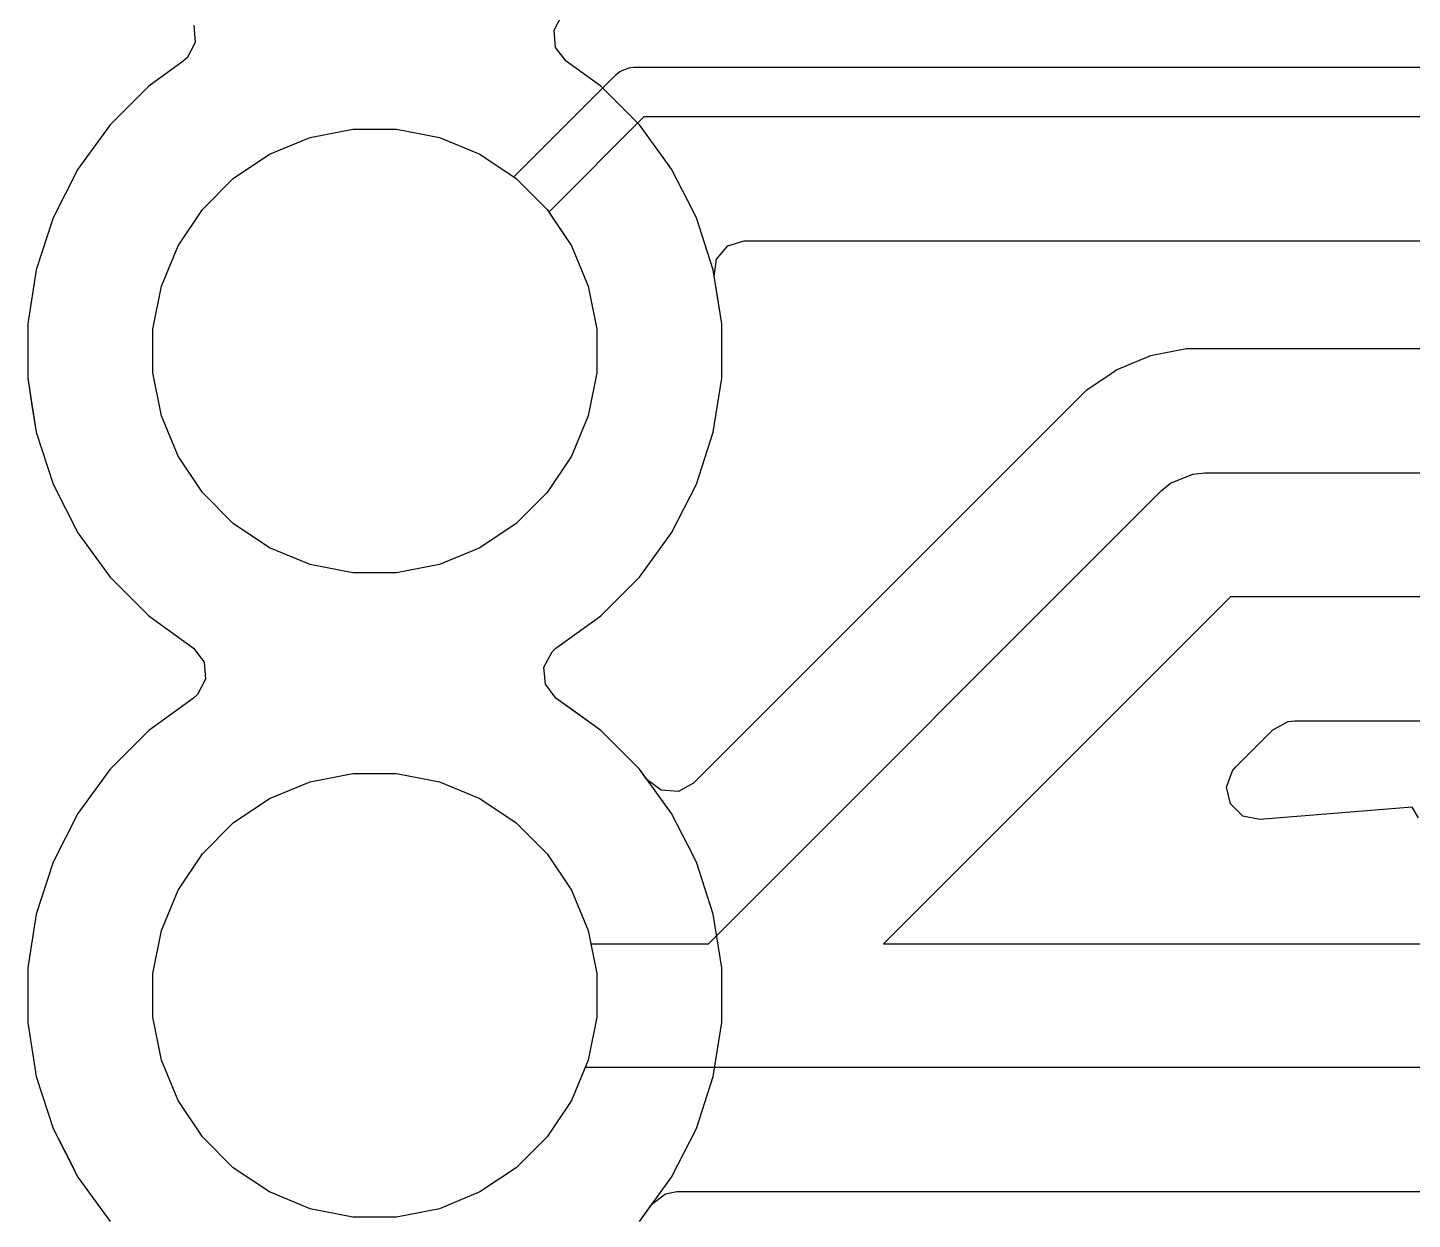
# Model space of a CAD drawing. Header units: inches. Extents: x 6.57 to 9.79, y -8.72 to -3.17.
# Drawn here: x 7.4468 to 7.6668, y -8.5182 to -8.3289 of the extents above; entities that cross this region are included whole.
import ezdxf

# ---------------------------------------------------------------- set-up
doc = ezdxf.new("R2010")
doc.units = ezdxf.units.IN
doc.header["$MEASUREMENT"] = 0
doc.layers.add('In1.Cu', color=91, linetype='CONTINUOUS', true_color=0x7fc87f)

msp = doc.modelspace()

# ---------------------------------------------------------------- linework, layer by layer
at = {"layer": 'In1.Cu', "linetype": 'CONTINUOUS'}
for p, q in [((7.47322, -8.32848), (7.47346, -8.33122)), ((7.47322, -8.32848), (7.47346, -8.33122)), ((7.47322, -8.32848), (7.47346, -8.33122)), ((7.47322, -8.32848), (7.47346, -8.33122)), ((7.53047, -8.32928), (7.53176, -8.32685)), ((7.53047, -8.32928), (7.53176, -8.32685)), ((7.53047, -8.32928), (7.53176, -8.32685)), ((7.53071, -8.33202), (7.53047, -8.32928)), ((7.53071, -8.33202), (7.53047, -8.32928)), ((7.53071, -8.33202), (7.53047, -8.32928)), ((7.47346, -8.33122), (7.47217, -8.33365)), ((7.47346, -8.33122), (7.47217, -8.33365)), ((7.47346, -8.33122), (7.47217, -8.33365)), ((7.47346, -8.33122), (7.47217, -8.33365)), ((7.53239, -8.3342), (7.53071, -8.33202)), ((7.53239, -8.3342), (7.53071, -8.33202)), ((7.53239, -8.3342), (7.53071, -8.33202)), ((7.47154, -8.3342), (7.46605, -8.33819)), ((7.47154, -8.3342), (7.46605, -8.33819)), ((7.47154, -8.3342), (7.46605, -8.33819)), ((7.47154, -8.3342), (7.46605, -8.33819)), ((7.47217, -8.33365), (7.47154, -8.3342)), ((7.47217, -8.33365), (7.47154, -8.3342)), ((7.47217, -8.33365), (7.47154, -8.3342)), ((7.47217, -8.33365), (7.47154, -8.3342)), ((7.53789, -8.33819), (7.53239, -8.3342)), ((7.53789, -8.33819), (7.53239, -8.3342)), ((7.53789, -8.33819), (7.53239, -8.3342)), ((7.52405, -8.3526), (7.54032, -8.33632)), ((7.54032, -8.33632), (7.54092, -8.33584)), ((7.54092, -8.33584), (7.54234, -8.33525)), ((7.54234, -8.33525), (7.54311, -8.33517)), ((7.54311, -8.33517), (7.79013, -8.33517)), ((7.46605, -8.33819), (7.45991, -8.34433)), ((7.46605, -8.33819), (7.45991, -8.34433)), ((7.46605, -8.33819), (7.45991, -8.34433)), ((7.46605, -8.33819), (7.45991, -8.34433)), ((7.46605, -8.33819), (7.46605, -8.33819)), ((7.46605, -8.33819), (7.46605, -8.33819)), ((7.46605, -8.33819), (7.46605, -8.33819)), ((7.46605, -8.33819), (7.46605, -8.33819)), ((7.54402, -8.34433), (7.53789, -8.33819)), ((7.53789, -8.33819), (7.53789, -8.33819)), ((7.54402, -8.34433), (7.53789, -8.33819)), ((7.53789, -8.33819), (7.53789, -8.33819)), ((7.54402, -8.34433), (7.53789, -8.33819)), ((7.53789, -8.33819), (7.53789, -8.33819)), ((7.54474, -8.34305), (7.52962, -8.35817)), ((7.79176, -8.34305), (7.54474, -8.34305)), ((7.45991, -8.34433), (7.45481, -8.35135)), ((7.45991, -8.34433), (7.45481, -8.35135)), ((7.45991, -8.34433), (7.45481, -8.35135)), ((7.45991, -8.34433), (7.45481, -8.35135)), ((7.45991, -8.34433), (7.45991, -8.34433)), ((7.45991, -8.34433), (7.45991, -8.34433)), ((7.45991, -8.34433), (7.45991, -8.34433)), ((7.45991, -8.34433), (7.45991, -8.34433)), ((7.49168, -8.34634), (7.49849, -8.34499)), ((7.49168, -8.34634), (7.49849, -8.34499)), ((7.49168, -8.34634), (7.49849, -8.34499)), ((7.49168, -8.34634), (7.49849, -8.34499)), ((7.49849, -8.34499), (7.50544, -8.34499)), ((7.49849, -8.34499), (7.50544, -8.34499)), ((7.49849, -8.34499), (7.50544, -8.34499)), ((7.49849, -8.34499), (7.50544, -8.34499)), ((7.50544, -8.34499), (7.51225, -8.34634)), ((7.50544, -8.34499), (7.51225, -8.34634)), ((7.50544, -8.34499), (7.51225, -8.34634)), ((7.50544, -8.34499), (7.51225, -8.34634)), ((7.54847, -8.35045), (7.54402, -8.34433)), ((7.54402, -8.34433), (7.54402, -8.34433)), ((7.54847, -8.35045), (7.54402, -8.34433)), ((7.54402, -8.34433), (7.54402, -8.34433)), ((7.54847, -8.35045), (7.54402, -8.34433)), ((7.54402, -8.34433), (7.54402, -8.34433)), ((7.48526, -8.349), (7.49168, -8.34634)), ((7.48526, -8.349), (7.49168, -8.34634)), ((7.48526, -8.349), (7.49168, -8.34634)), ((7.48526, -8.349), (7.49168, -8.34634)), ((7.51225, -8.34634), (7.51867, -8.349)), ((7.51225, -8.34634), (7.51867, -8.349)), ((7.51225, -8.34634), (7.51867, -8.349)), ((7.51225, -8.34634), (7.51867, -8.349)), ((7.47949, -8.35286), (7.48526, -8.349)), ((7.47949, -8.35286), (7.48526, -8.349)), ((7.47949, -8.35286), (7.48526, -8.349)), ((7.47949, -8.35286), (7.48526, -8.349)), ((7.51867, -8.349), (7.52444, -8.35286)), ((7.51867, -8.349), (7.52405, -8.3526)), ((7.51867, -8.349), (7.52444, -8.35286)), ((7.51867, -8.349), (7.52444, -8.35286)), ((7.54912, -8.35135), (7.54847, -8.35045)), ((7.54912, -8.35135), (7.54847, -8.35045)), ((7.54912, -8.35135), (7.54847, -8.35045)), ((7.45481, -8.35135), (7.45087, -8.35909)), ((7.45481, -8.35135), (7.45087, -8.35909)), ((7.45481, -8.35135), (7.45087, -8.35909)), ((7.45481, -8.35135), (7.45087, -8.35909)), ((7.5517, -8.35641), (7.54912, -8.35135)), ((7.5517, -8.35641), (7.54912, -8.35135)), ((7.5517, -8.35641), (7.54912, -8.35135)), ((7.47458, -8.35777), (7.47949, -8.35286)), ((7.47458, -8.35777), (7.47949, -8.35286)), ((7.47458, -8.35777), (7.47949, -8.35286)), ((7.47458, -8.35777), (7.47949, -8.35286)), ((7.52444, -8.35286), (7.52936, -8.35777)), ((7.52444, -8.35286), (7.52936, -8.35777)), ((7.52444, -8.35286), (7.52936, -8.35777)), ((7.55306, -8.35909), (7.5517, -8.35641)), ((7.55306, -8.35909), (7.5517, -8.35641)), ((7.55306, -8.35909), (7.5517, -8.35641)), ((7.45087, -8.35909), (7.44819, -8.36734)), ((7.45087, -8.35909), (7.44819, -8.36734)), ((7.45087, -8.35909), (7.44819, -8.36734)), ((7.45087, -8.35909), (7.44819, -8.36734)), ((7.45087, -8.35909), (7.45087, -8.35909)), ((7.45087, -8.35909), (7.45087, -8.35909)), ((7.45087, -8.35909), (7.45087, -8.35909)), ((7.45087, -8.35909), (7.45087, -8.35909)), ((7.47072, -8.36355), (7.47458, -8.35777)), ((7.47072, -8.36355), (7.47458, -8.35777)), ((7.47072, -8.36355), (7.47458, -8.35777)), ((7.47072, -8.36355), (7.47458, -8.35777)), ((7.52936, -8.35777), (7.53321, -8.36355)), ((7.52936, -8.35777), (7.53321, -8.36355)), ((7.52936, -8.35777), (7.53321, -8.36355)), ((7.52962, -8.35817), (7.53321, -8.36355)), ((7.55575, -8.36734), (7.55306, -8.35909)), ((7.55306, -8.35909), (7.55306, -8.35909)), ((7.55575, -8.36734), (7.55306, -8.35909)), ((7.55306, -8.35909), (7.55306, -8.35909)), ((7.55575, -8.36734), (7.55306, -8.35909)), ((7.55306, -8.35909), (7.55306, -8.35909)), ((7.46806, -8.36996), (7.47072, -8.36355)), ((7.46806, -8.36996), (7.47072, -8.36355)), ((7.46806, -8.36996), (7.47072, -8.36355)), ((7.46806, -8.36996), (7.47072, -8.36355)), ((7.53321, -8.36355), (7.53587, -8.36996)), ((7.53321, -8.36355), (7.53587, -8.36996)), ((7.53321, -8.36355), (7.53587, -8.36996)), ((7.53321, -8.36355), (7.53587, -8.36996)), ((7.55627, -8.36567), (7.55804, -8.36356)), ((7.55804, -8.36356), (7.56067, -8.36275)), ((7.56067, -8.36275), (7.56073, -8.36275)), ((7.56073, -8.36275), (7.78834, -8.36275)), ((7.55591, -8.3684), (7.55627, -8.36567)), ((7.44819, -8.36734), (7.44683, -8.37591)), ((7.44819, -8.36734), (7.44683, -8.37591)), ((7.44819, -8.36734), (7.44683, -8.37591)), ((7.44819, -8.36734), (7.44683, -8.37591)), ((7.44819, -8.36734), (7.44819, -8.36734)), ((7.5571, -8.37591), (7.55575, -8.36734)), ((7.5571, -8.37591), (7.55575, -8.36734)), ((7.5571, -8.37591), (7.55575, -8.36734)), ((7.4667, -8.37678), (7.46806, -8.36996)), ((7.4667, -8.37678), (7.46806, -8.36996)), ((7.4667, -8.37678), (7.46806, -8.36996)), ((7.4667, -8.37678), (7.46806, -8.36996)), ((7.53587, -8.36996), (7.53723, -8.37678)), ((7.53587, -8.36996), (7.53723, -8.37678)), ((7.53587, -8.36996), (7.53723, -8.37678)), ((7.53587, -8.36996), (7.53723, -8.37678)), ((7.55631, -8.3709), (7.55591, -8.3684)), ((7.5571, -8.37591), (7.55631, -8.3709)), ((7.44683, -8.37591), (7.44683, -8.38459)), ((7.44683, -8.37591), (7.44683, -8.38459)), ((7.44683, -8.37591), (7.44683, -8.38459)), ((7.44683, -8.37591), (7.44683, -8.38459)), ((7.4667, -8.38372), (7.4667, -8.37678)), ((7.4667, -8.38372), (7.4667, -8.37678)), ((7.4667, -8.38372), (7.4667, -8.37678)), ((7.4667, -8.38372), (7.4667, -8.37678)), ((7.53723, -8.37678), (7.53723, -8.38372)), ((7.53723, -8.37678), (7.53723, -8.38372)), ((7.53723, -8.37678), (7.53723, -8.38372)), ((7.53723, -8.37678), (7.53723, -8.38372)), ((7.5571, -8.38459), (7.5571, -8.37591)), ((7.5571, -8.38459), (7.5571, -8.37591)), ((7.5571, -8.38272), (7.5571, -8.37591)), ((7.5571, -8.38459), (7.5571, -8.37591)), ((7.62524, -8.38104), (7.61986, -8.38326)), ((7.63095, -8.3799), (7.62524, -8.38104)), ((7.62524, -8.38104), (7.62524, -8.38104)), ((7.71477, -8.3799), (7.63095, -8.3799)), ((7.5571, -8.38459), (7.5571, -8.38272)), ((7.61986, -8.38326), (7.61857, -8.38413)), ((7.61986, -8.38326), (7.61986, -8.38326)), ((7.61986, -8.38326), (7.61986, -8.38326)), ((7.44683, -8.38459), (7.44819, -8.39316)), ((7.44683, -8.38459), (7.44751, -8.38888)), ((7.44683, -8.38459), (7.44819, -8.39316)), ((7.44683, -8.38459), (7.44819, -8.39316)), ((7.46806, -8.39054), (7.4667, -8.38372)), ((7.46806, -8.39054), (7.4667, -8.38372)), ((7.46806, -8.39054), (7.4667, -8.38372)), ((7.46806, -8.39054), (7.4667, -8.38372)), ((7.53723, -8.38372), (7.53587, -8.39054)), ((7.53723, -8.38372), (7.53587, -8.39054)), ((7.53723, -8.38372), (7.53587, -8.39054)), ((7.53723, -8.38372), (7.53587, -8.39054)), ((7.55575, -8.39316), (7.5571, -8.38459)), ((7.55575, -8.39316), (7.5571, -8.38459)), ((7.55575, -8.39316), (7.5571, -8.38459)), ((7.55575, -8.39316), (7.5571, -8.38459)), ((7.61857, -8.38413), (7.61502, -8.3865)), ((7.61857, -8.38413), (7.61857, -8.38413)), ((7.61502, -8.3865), (7.55261, -8.44891)), ((7.61502, -8.3865), (7.61502, -8.3865)), ((7.44751, -8.38888), (7.44819, -8.39316)), ((7.47072, -8.39695), (7.46806, -8.39054)), ((7.47072, -8.39695), (7.46806, -8.39054)), ((7.47072, -8.39695), (7.46806, -8.39054)), ((7.47072, -8.39695), (7.46806, -8.39054)), ((7.53587, -8.39054), (7.53321, -8.39695)), ((7.53587, -8.39054), (7.53321, -8.39695)), ((7.53587, -8.39054), (7.53321, -8.39695)), ((7.53587, -8.39054), (7.53321, -8.39695)), ((7.44819, -8.39316), (7.45087, -8.40142)), ((7.44819, -8.39316), (7.45087, -8.40142)), ((7.44819, -8.39316), (7.45087, -8.40142)), ((7.44819, -8.39316), (7.45087, -8.40142)), ((7.55306, -8.40142), (7.55575, -8.39316)), ((7.55306, -8.40142), (7.55575, -8.39316)), ((7.55306, -8.40142), (7.55575, -8.39316)), ((7.55306, -8.40142), (7.55575, -8.39316)), ((7.47458, -8.40273), (7.47072, -8.39695)), ((7.47458, -8.40273), (7.47072, -8.39695)), ((7.47458, -8.40273), (7.47072, -8.39695)), ((7.47458, -8.40273), (7.47072, -8.39695)), ((7.53321, -8.39695), (7.52936, -8.40273)), ((7.53321, -8.39695), (7.52936, -8.40273)), ((7.53321, -8.39695), (7.52936, -8.40273)), ((7.53321, -8.39695), (7.52936, -8.40273)), ((7.62839, -8.40127), (7.63194, -8.3998)), ((7.63194, -8.3998), (7.63386, -8.39961)), ((7.63194, -8.3998), (7.63194, -8.3998)), ((7.63386, -8.39961), (7.72155, -8.39961)), ((7.45087, -8.40142), (7.45087, -8.40142)), ((7.45087, -8.40142), (7.45481, -8.40915)), ((7.45087, -8.40142), (7.45087, -8.40142)), ((7.45087, -8.40142), (7.45481, -8.40915)), ((7.45087, -8.40142), (7.45087, -8.40142)), ((7.45087, -8.40142), (7.45481, -8.40915)), ((7.45087, -8.40142), (7.45087, -8.40142)), ((7.45087, -8.40142), (7.45481, -8.40915)), ((7.47949, -8.40764), (7.47458, -8.40273)), ((7.47949, -8.40764), (7.47458, -8.40273)), ((7.47949, -8.40764), (7.47458, -8.40273)), ((7.47949, -8.40764), (7.47458, -8.40273)), ((7.52936, -8.40273), (7.52444, -8.40764)), ((7.52936, -8.40273), (7.52444, -8.40764)), ((7.52936, -8.40273), (7.52444, -8.40764)), ((7.52936, -8.40273), (7.52444, -8.40764)), ((7.54912, -8.40915), (7.55306, -8.40142)), ((7.54912, -8.40915), (7.55306, -8.40142)), ((7.54912, -8.40915), (7.55306, -8.40142)), ((7.54912, -8.40915), (7.55306, -8.40142)), ((7.55498, -8.47441), (7.6269, -8.40249)), ((7.6269, -8.40249), (7.62839, -8.40127)), ((7.48526, -8.4115), (7.47949, -8.40764)), ((7.48526, -8.4115), (7.47949, -8.40764)), ((7.48526, -8.4115), (7.47949, -8.40764)), ((7.48526, -8.4115), (7.47949, -8.40764)), ((7.52444, -8.40764), (7.51867, -8.4115)), ((7.52444, -8.40764), (7.51867, -8.4115)), ((7.52444, -8.40764), (7.51867, -8.4115)), ((7.52444, -8.40764), (7.51867, -8.4115)), ((7.45481, -8.40915), (7.45991, -8.41617)), ((7.45481, -8.40915), (7.45991, -8.41617)), ((7.45481, -8.40915), (7.45991, -8.41617)), ((7.45481, -8.40915), (7.45991, -8.41617)), ((7.54402, -8.41617), (7.54912, -8.40915)), ((7.54402, -8.41617), (7.54912, -8.40915)), ((7.54402, -8.41617), (7.54912, -8.40915)), ((7.54402, -8.41617), (7.54912, -8.40915)), ((7.49168, -8.41416), (7.48526, -8.4115)), ((7.49168, -8.41416), (7.48526, -8.4115)), ((7.49168, -8.41416), (7.48526, -8.4115)), ((7.49168, -8.41416), (7.48526, -8.4115)), ((7.51867, -8.4115), (7.51225, -8.41416)), ((7.51867, -8.4115), (7.51225, -8.41416)), ((7.51867, -8.4115), (7.51225, -8.41416)), ((7.51867, -8.4115), (7.51225, -8.41416)), ((7.49849, -8.41551), (7.49168, -8.41416)), ((7.49849, -8.41551), (7.49168, -8.41416)), ((7.49849, -8.41551), (7.49168, -8.41416)), ((7.49849, -8.41551), (7.49168, -8.41416)), ((7.51225, -8.41416), (7.50544, -8.41551)), ((7.51225, -8.41416), (7.50544, -8.41551)), ((7.51225, -8.41416), (7.50544, -8.41551)), ((7.51225, -8.41416), (7.50544, -8.41551)), ((7.45991, -8.41617), (7.45991, -8.41617)), ((7.45991, -8.41617), (7.46605, -8.42231)), ((7.45991, -8.41617), (7.45991, -8.41617)), ((7.45991, -8.41617), (7.46605, -8.42231)), ((7.45991, -8.41617), (7.45991, -8.41617)), ((7.45991, -8.41617), (7.46605, -8.42231)), ((7.45991, -8.41617), (7.45991, -8.41617)), ((7.45991, -8.41617), (7.46605, -8.42231)), ((7.50544, -8.41551), (7.49849, -8.41551)), ((7.50544, -8.41551), (7.49849, -8.41551)), ((7.50544, -8.41551), (7.49849, -8.41551)), ((7.50544, -8.41551), (7.49849, -8.41551)), ((7.53789, -8.42231), (7.54402, -8.41617)), ((7.53789, -8.42231), (7.54402, -8.41617)), ((7.53789, -8.42231), (7.54402, -8.41617)), ((7.53789, -8.42231), (7.54402, -8.41617)), ((7.63794, -8.41929), (7.58282, -8.47441)), ((7.72155, -8.41929), (7.63794, -8.41929)), ((7.46605, -8.42231), (7.46605, -8.42231)), ((7.46605, -8.42231), (7.47317, -8.42748)), ((7.46605, -8.42231), (7.46605, -8.42231)), ((7.46605, -8.42231), (7.47317, -8.42748)), ((7.46605, -8.42231), (7.46605, -8.42231)), ((7.46605, -8.42231), (7.47317, -8.42748)), ((7.46605, -8.42231), (7.46605, -8.42231)), ((7.46605, -8.42231), (7.47317, -8.42748)), ((7.53076, -8.42748), (7.53789, -8.42231)), ((7.53076, -8.42748), (7.53789, -8.42231)), ((7.53076, -8.42748), (7.53789, -8.42231)), ((7.53076, -8.42748), (7.53789, -8.42231)), ((7.53789, -8.42231), (7.53789, -8.42231)), ((7.53789, -8.42231), (7.53789, -8.42231)), ((7.53789, -8.42231), (7.53789, -8.42231)), ((7.53789, -8.42231), (7.53789, -8.42231)), ((7.53789, -8.42231), (7.53789, -8.42231)), ((7.53789, -8.42231), (7.53789, -8.42231)), ((7.53789, -8.42231), (7.53789, -8.42231)), ((7.53789, -8.42231), (7.53789, -8.42231)), ((7.47317, -8.42748), (7.47485, -8.42966)), ((7.47317, -8.42748), (7.47485, -8.42966)), ((7.47317, -8.42748), (7.47485, -8.42966)), ((7.47317, -8.42748), (7.47485, -8.42966)), ((7.53013, -8.42803), (7.53076, -8.42748)), ((7.53013, -8.42803), (7.53076, -8.42748)), ((7.53013, -8.42803), (7.53076, -8.42748)), ((7.53013, -8.42803), (7.53076, -8.42748)), ((7.47485, -8.42966), (7.47508, -8.4324)), ((7.47485, -8.42966), (7.47508, -8.4324)), ((7.47485, -8.42966), (7.47508, -8.4324)), ((7.47485, -8.42966), (7.47508, -8.4324)), ((7.52885, -8.43046), (7.53013, -8.42803)), ((7.52885, -8.43046), (7.53013, -8.42803)), ((7.52885, -8.43046), (7.53013, -8.42803)), ((7.52885, -8.43046), (7.53013, -8.42803)), ((7.52908, -8.4332), (7.52885, -8.43046)), ((7.52908, -8.4332), (7.52885, -8.43046)), ((7.52908, -8.4332), (7.52885, -8.43046)), ((7.52908, -8.4332), (7.52885, -8.43046)), ((7.47508, -8.4324), (7.4738, -8.43483)), ((7.47508, -8.4324), (7.4738, -8.43483)), ((7.47508, -8.4324), (7.4738, -8.43483)), ((7.47508, -8.4324), (7.4738, -8.43483)), ((7.53076, -8.43538), (7.52908, -8.4332)), ((7.53076, -8.43538), (7.52908, -8.4332)), ((7.53076, -8.43538), (7.52908, -8.4332)), ((7.53076, -8.43538), (7.52908, -8.4332)), ((7.47317, -8.43538), (7.46605, -8.44056)), ((7.47317, -8.43538), (7.46605, -8.44056)), ((7.47317, -8.43538), (7.46605, -8.44056)), ((7.47317, -8.43538), (7.46605, -8.44056)), ((7.4738, -8.43483), (7.47317, -8.43538)), ((7.4738, -8.43483), (7.47317, -8.43538)), ((7.4738, -8.43483), (7.47317, -8.43538)), ((7.4738, -8.43483), (7.47317, -8.43538)), ((7.53789, -8.44056), (7.53076, -8.43538)), ((7.53789, -8.44056), (7.53076, -8.43538)), ((7.53497, -8.43844), (7.53076, -8.43538)), ((7.53789, -8.44056), (7.53076, -8.43538)), ((7.53789, -8.44056), (7.53497, -8.43844)), ((7.46605, -8.44056), (7.45991, -8.44669)), ((7.46605, -8.44056), (7.45991, -8.44669)), ((7.46605, -8.44056), (7.45991, -8.44669)), ((7.46605, -8.44056), (7.45991, -8.44669)), ((7.46605, -8.44056), (7.46605, -8.44056)), ((7.46605, -8.44056), (7.46605, -8.44056)), ((7.46605, -8.44056), (7.46605, -8.44056)), ((7.46605, -8.44056), (7.46605, -8.44056)), ((7.54402, -8.44669), (7.53789, -8.44056)), ((7.54402, -8.44669), (7.53789, -8.44056)), ((7.54402, -8.44669), (7.53789, -8.44056)), ((7.54402, -8.44669), (7.53789, -8.44056)), ((7.63872, -8.44637), (7.64467, -8.44043)), ((7.64467, -8.44043), (7.64708, -8.43911)), ((7.64708, -8.43911), (7.64812, -8.439)), ((7.64812, -8.439), (7.66886, -8.439)), ((7.45991, -8.44669), (7.45481, -8.45371)), ((7.45991, -8.44669), (7.45481, -8.45371)), ((7.45991, -8.44669), (7.45481, -8.45371)), ((7.45991, -8.44669), (7.45481, -8.45371)), ((7.45991, -8.44669), (7.45991, -8.44669)), ((7.45991, -8.44669), (7.45991, -8.44669)), ((7.45991, -8.44669), (7.45991, -8.44669)), ((7.45991, -8.44669), (7.45991, -8.44669)), ((7.54847, -8.45282), (7.54402, -8.44669)), ((7.54402, -8.44669), (7.54402, -8.44669)), ((7.54521, -8.44833), (7.54402, -8.44669)), ((7.54402, -8.44669), (7.54402, -8.44669)), ((7.54624, -8.44975), (7.54402, -8.44669)), ((7.54402, -8.44669), (7.54402, -8.44669)), ((7.54624, -8.44975), (7.54402, -8.44669)), ((7.54402, -8.44669), (7.54402, -8.44669)), ((7.6373, -8.44952), (7.63824, -8.44694)), ((7.63824, -8.44694), (7.63872, -8.44637)), ((7.48526, -8.45136), (7.49168, -8.44871)), ((7.48526, -8.45136), (7.49168, -8.44871)), ((7.48526, -8.45136), (7.49168, -8.44871)), ((7.48526, -8.45136), (7.49168, -8.44871)), ((7.49168, -8.44871), (7.49849, -8.44735)), ((7.49168, -8.44871), (7.49849, -8.44735)), ((7.49168, -8.44871), (7.49849, -8.44735)), ((7.49168, -8.44871), (7.49849, -8.44735)), ((7.49849, -8.44735), (7.50544, -8.44735)), ((7.49849, -8.44735), (7.50544, -8.44735)), ((7.49849, -8.44735), (7.50544, -8.44735)), ((7.49849, -8.44735), (7.50544, -8.44735)), ((7.50544, -8.44735), (7.51225, -8.44871)), ((7.50544, -8.44735), (7.51225, -8.44871)), ((7.50544, -8.44735), (7.51225, -8.44871)), ((7.50544, -8.44735), (7.51225, -8.44871)), ((7.51225, -8.44871), (7.51867, -8.45136)), ((7.51225, -8.44871), (7.51867, -8.45136)), ((7.51225, -8.44871), (7.51867, -8.45136)), ((7.51225, -8.44871), (7.51867, -8.45136)), ((7.54525, -8.44838), (7.54521, -8.44833)), ((7.54745, -8.45003), (7.54525, -8.44838)), ((7.55261, -8.44891), (7.5502, -8.45023)), ((7.47949, -8.45522), (7.48526, -8.45136)), ((7.47949, -8.45522), (7.48526, -8.45136)), ((7.47949, -8.45522), (7.48526, -8.45136)), ((7.47949, -8.45522), (7.48526, -8.45136)), ((7.51867, -8.45136), (7.52444, -8.45522)), ((7.51867, -8.45136), (7.52444, -8.45522)), ((7.51867, -8.45136), (7.52444, -8.45522)), ((7.51867, -8.45136), (7.52444, -8.45522)), ((7.54912, -8.45371), (7.54624, -8.44975)), ((7.54912, -8.45371), (7.54624, -8.44975)), ((7.5502, -8.45023), (7.54745, -8.45003)), ((7.63791, -8.45221), (7.6373, -8.44952)), ((7.45481, -8.45371), (7.45087, -8.46145)), ((7.45481, -8.45371), (7.45087, -8.46145)), ((7.45481, -8.45371), (7.45087, -8.46145)), ((7.45481, -8.45371), (7.45087, -8.46145)), ((7.54912, -8.45371), (7.54847, -8.45282)), ((7.5517, -8.45877), (7.54912, -8.45371)), ((7.5517, -8.45877), (7.54912, -8.45371)), ((7.5517, -8.45877), (7.54912, -8.45371)), ((7.63988, -8.45413), (7.63791, -8.45221)), ((7.6668, -8.4527), (7.64257, -8.45469)), ((7.6678, -8.45444), (7.6668, -8.4527)), ((7.47458, -8.46013), (7.47949, -8.45522)), ((7.47458, -8.46013), (7.47949, -8.45522)), ((7.47458, -8.46013), (7.47949, -8.45522)), ((7.47458, -8.46013), (7.47949, -8.45522)), ((7.52444, -8.45522), (7.52936, -8.46013)), ((7.52444, -8.45522), (7.52936, -8.46013)), ((7.52444, -8.45522), (7.52936, -8.46013)), ((7.52444, -8.45522), (7.52936, -8.46013)), ((7.64257, -8.45469), (7.63988, -8.45413)), ((7.47072, -8.46591), (7.47458, -8.46013)), ((7.47072, -8.46591), (7.47458, -8.46013)), ((7.47072, -8.46591), (7.47458, -8.46013)), ((7.47072, -8.46591), (7.47458, -8.46013)), ((7.52936, -8.46013), (7.53321, -8.46591)), ((7.52936, -8.46013), (7.53321, -8.46591)), ((7.52936, -8.46013), (7.53321, -8.46591)), ((7.52936, -8.46013), (7.53321, -8.46591)), ((7.55306, -8.46145), (7.5517, -8.45877)), ((7.55306, -8.46145), (7.5517, -8.45877)), ((7.55306, -8.46145), (7.5517, -8.45877)), ((7.45087, -8.46145), (7.44819, -8.4697)), ((7.45087, -8.46145), (7.44819, -8.4697)), ((7.45087, -8.46145), (7.44819, -8.4697)), ((7.45087, -8.46145), (7.44819, -8.4697)), ((7.45087, -8.46145), (7.45087, -8.46145)), ((7.45087, -8.46145), (7.45087, -8.46145)), ((7.45087, -8.46145), (7.45087, -8.46145)), ((7.45087, -8.46145), (7.45087, -8.46145)), ((7.55575, -8.4697), (7.55306, -8.46145)), ((7.55306, -8.46145), (7.55306, -8.46145)), ((7.55575, -8.4697), (7.55306, -8.46145)), ((7.55306, -8.46145), (7.55306, -8.46145)), ((7.55575, -8.4697), (7.55306, -8.46145)), ((7.55306, -8.46145), (7.55306, -8.46145)), ((7.46806, -8.47233), (7.47072, -8.46591)), ((7.46806, -8.47233), (7.47072, -8.46591)), ((7.46806, -8.47233), (7.47072, -8.46591)), ((7.46806, -8.47233), (7.47072, -8.46591)), ((7.53321, -8.46591), (7.53587, -8.47233)), ((7.53321, -8.46591), (7.53587, -8.47233)), ((7.53321, -8.46591), (7.53587, -8.47233)), ((7.53321, -8.46591), (7.53587, -8.47233)), ((7.44819, -8.4697), (7.44683, -8.47827)), ((7.44819, -8.4697), (7.44683, -8.47827)), ((7.44819, -8.4697), (7.44683, -8.47827)), ((7.44819, -8.4697), (7.44683, -8.47827)), ((7.5571, -8.47827), (7.55575, -8.4697)), ((7.5571, -8.47827), (7.55575, -8.4697)), ((7.5571, -8.47827), (7.55575, -8.4697)), ((7.4667, -8.47914), (7.46806, -8.47233)), ((7.4667, -8.47914), (7.46806, -8.47233)), ((7.4667, -8.47914), (7.46806, -8.47233)), ((7.4667, -8.47914), (7.46806, -8.47233)), ((7.53587, -8.47233), (7.53723, -8.47914)), ((7.53587, -8.47233), (7.53629, -8.47441)), ((7.53587, -8.47233), (7.53723, -8.47914)), ((7.53587, -8.47233), (7.53723, -8.47914)), ((7.53629, -8.47441), (7.55498, -8.47441)), ((7.58282, -8.47441), (7.59843, -8.47441)), ((7.59843, -8.47441), (7.72155, -8.47441)), ((7.44683, -8.47827), (7.44683, -8.48695)), ((7.44683, -8.47827), (7.44683, -8.48695)), ((7.44683, -8.47827), (7.44683, -8.48695)), ((7.44683, -8.47827), (7.44683, -8.48695)), ((7.4667, -8.48609), (7.4667, -8.47914)), ((7.4667, -8.48609), (7.4667, -8.47914)), ((7.4667, -8.48609), (7.4667, -8.47914)), ((7.4667, -8.48609), (7.4667, -8.47914)), ((7.53723, -8.47914), (7.53723, -8.48609)), ((7.53723, -8.47914), (7.53723, -8.48609)), ((7.53723, -8.47914), (7.53723, -8.48609)), ((7.5571, -8.48695), (7.5571, -8.47827)), ((7.5571, -8.48695), (7.5571, -8.47827)), ((7.5571, -8.48695), (7.5571, -8.47827)), ((7.46806, -8.4929), (7.4667, -8.48609)), ((7.46806, -8.4929), (7.4667, -8.48609)), ((7.46806, -8.4929), (7.4667, -8.48609)), ((7.46806, -8.4929), (7.4667, -8.48609)), ((7.53723, -8.48609), (7.53587, -8.4929)), ((7.53723, -8.48609), (7.53587, -8.4929)), ((7.53723, -8.48609), (7.53587, -8.4929)), ((7.44683, -8.48695), (7.44819, -8.49552)), ((7.44683, -8.48695), (7.44819, -8.49552)), ((7.44683, -8.48695), (7.44819, -8.49552)), ((7.44683, -8.48695), (7.44819, -8.49552)), ((7.55575, -8.49552), (7.5571, -8.48695)), ((7.55575, -8.49552), (7.5571, -8.48695)), ((7.55575, -8.49552), (7.5571, -8.48695)), ((7.47072, -8.49932), (7.46806, -8.4929)), ((7.47072, -8.49932), (7.46806, -8.4929)), ((7.47072, -8.49932), (7.46806, -8.4929)), ((7.47072, -8.49932), (7.46806, -8.4929)), ((7.53587, -8.4929), (7.53321, -8.49932)), ((7.53587, -8.4929), (7.53321, -8.49932)), ((7.53587, -8.4929), (7.53321, -8.49932)), ((7.44819, -8.49552), (7.45087, -8.50378)), ((7.44819, -8.49552), (7.45087, -8.50378)), ((7.44819, -8.49552), (7.45087, -8.50378)), ((7.44819, -8.49552), (7.45087, -8.50378)), ((7.53538, -8.49409), (7.53321, -8.49932)), ((7.55906, -8.49409), (7.53538, -8.49409)), ((7.55306, -8.50378), (7.55575, -8.49552)), ((7.55306, -8.50378), (7.55575, -8.49552)), ((7.5544, -8.49967), (7.55575, -8.49552)), ((7.59843, -8.49409), (7.55906, -8.49409)), ((7.72155, -8.49409), (7.59843, -8.49409)), ((7.47458, -8.50509), (7.47072, -8.49932)), ((7.47458, -8.50509), (7.47072, -8.49932)), ((7.47458, -8.50509), (7.47072, -8.49932)), ((7.47458, -8.50509), (7.47072, -8.49932)), ((7.53321, -8.49932), (7.52936, -8.50509)), ((7.53321, -8.49932), (7.52936, -8.50509)), ((7.53321, -8.49932), (7.52936, -8.50509)), ((7.53321, -8.49932), (7.52936, -8.50509)), ((7.55306, -8.50378), (7.5544, -8.49967)), ((7.45087, -8.50378), (7.45087, -8.50378)), ((7.45087, -8.50378), (7.45481, -8.51151)), ((7.45087, -8.50378), (7.45087, -8.50378)), ((7.45087, -8.50378), (7.45355, -8.50903)), ((7.45087, -8.50378), (7.45087, -8.50378)), ((7.45087, -8.50378), (7.45481, -8.51151)), ((7.45087, -8.50378), (7.45087, -8.50378)), ((7.45087, -8.50378), (7.45481, -8.51151)), ((7.54912, -8.51151), (7.55306, -8.50378)), ((7.54912, -8.51151), (7.55306, -8.50378)), ((7.54912, -8.51151), (7.55306, -8.50378)), ((7.47949, -8.51), (7.47458, -8.50509)), ((7.47949, -8.51), (7.47458, -8.50509)), ((7.47949, -8.51), (7.47458, -8.50509)), ((7.47949, -8.51), (7.47458, -8.50509)), ((7.52936, -8.50509), (7.52444, -8.51)), ((7.52936, -8.50509), (7.52444, -8.51)), ((7.52936, -8.50509), (7.52444, -8.51)), ((7.52936, -8.50509), (7.52444, -8.51)), ((7.45355, -8.50903), (7.45432, -8.51055)), ((7.45432, -8.51055), (7.45481, -8.51151)), ((7.48526, -8.51386), (7.47949, -8.51)), ((7.48526, -8.51386), (7.47949, -8.51)), ((7.48526, -8.51386), (7.47949, -8.51)), ((7.48526, -8.51386), (7.47949, -8.51)), ((7.52444, -8.51), (7.51867, -8.51386)), ((7.52444, -8.51), (7.51867, -8.51386)), ((7.52444, -8.51), (7.51867, -8.51386)), ((7.52444, -8.51), (7.51867, -8.51386)), ((7.45481, -8.51151), (7.45991, -8.51853)), ((7.45481, -8.51151), (7.45991, -8.51853)), ((7.45481, -8.51151), (7.45991, -8.51853)), ((7.45481, -8.51151), (7.45991, -8.51853)), ((7.54402, -8.51853), (7.54912, -8.51151)), ((7.54402, -8.51853), (7.54912, -8.51151)), ((7.54402, -8.51853), (7.54912, -8.51151)), ((7.49168, -8.51652), (7.48526, -8.51386)), ((7.49168, -8.51652), (7.48526, -8.51386)), ((7.49168, -8.51652), (7.48526, -8.51386)), ((7.49168, -8.51652), (7.48526, -8.51386)), ((7.51867, -8.51386), (7.51225, -8.51652)), ((7.51867, -8.51386), (7.51225, -8.51652)), ((7.51867, -8.51386), (7.51225, -8.51652)), ((7.51867, -8.51386), (7.51225, -8.51652)), ((7.546, -8.51581), (7.54818, -8.51413)), ((7.54818, -8.51413), (7.54995, -8.5138)), ((7.54995, -8.5138), (7.55614, -8.5138)), ((7.55614, -8.5138), (7.55614, -8.5138)), ((7.55614, -8.5138), (7.56197, -8.5138)), ((7.56197, -8.5138), (7.59552, -8.5138)), ((7.59552, -8.5138), (7.71477, -8.5138)), ((7.49849, -8.51788), (7.49168, -8.51652)), ((7.49849, -8.51788), (7.49168, -8.51652)), ((7.49849, -8.51788), (7.49168, -8.51652)), ((7.49849, -8.51788), (7.49168, -8.51652)), ((7.51225, -8.51652), (7.50544, -8.51788)), ((7.51225, -8.51652), (7.50544, -8.51788)), ((7.51225, -8.51652), (7.50544, -8.51788)), ((7.51225, -8.51652), (7.50544, -8.51788)), ((7.54402, -8.51853), (7.546, -8.51581)), ((7.50544, -8.51788), (7.49849, -8.51788)), ((7.50544, -8.51788), (7.49849, -8.51788)), ((7.50544, -8.51788), (7.49849, -8.51788)), ((7.50544, -8.51788), (7.49849, -8.51788))]:
    msp.add_line(p, q, dxfattribs=at)

doc.saveas('drawing.dxf')
